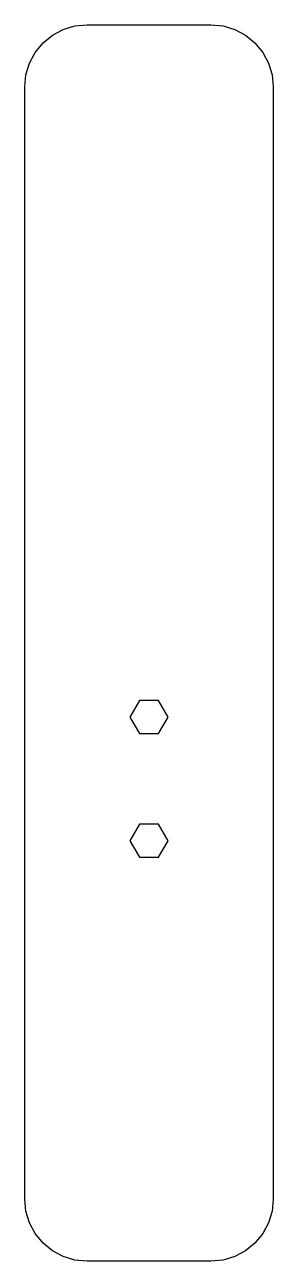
# Model space of a CAD drawing. Header units: millimetres. Extents: x 0 to 40, y 0 to 200.
import ezdxf

# ---------------------------------------------------------------- set-up
doc = ezdxf.new("R2010")
doc.units = ezdxf.units.MM
doc.layers.add('CUT', color=1, linetype='Continuous')

msp = doc.modelspace()

# ---------------------------------------------------------------- linework, layer by layer
at = {"layer": 'CUT'}
for points in [[(40.075, 9.9963), (39.8818, 8.0344), (39.3084, 6.1443), (38.3774, 4.4024), (37.1244, 2.8756), (35.5976, 1.6226), (33.8557, 0.6916), (31.9656, 0.1182), (30.0037, -0.075), (9.9963, -0.075), (8.0344, 0.1182), (6.1443, 0.6916), (4.4024, 1.6226), (2.8756, 2.8756), (1.6226, 4.4024), (0.6916, 6.1443), (0.1182, 8.0344), (-0.075, 9.9963), (-0.075, 190.0037), (0.1182, 191.9656), (0.6916, 193.8557), (1.6226, 195.5976), (2.8756, 197.1244), (4.4024, 198.3774), (6.1443, 199.3084), (8.0344, 199.8818), (9.9963, 200.075), (30.0037, 200.075), (31.9656, 199.8818), (33.8557, 199.3084), (35.5976, 198.3774), (37.1244, 197.1244), (38.3774, 195.5976), (39.3084, 193.8557), (39.8818, 191.9656), (40.075, 190.0037)], [(23.0888, 88), (21.5444, 90.675), (18.4556, 90.675), (16.9112, 88), (18.4556, 85.325), (21.5444, 85.325)], [(23.0888, 68), (21.5444, 70.675), (18.4556, 70.675), (16.9112, 68), (18.4556, 65.325), (21.5444, 65.325)]]:
    msp.add_lwpolyline(points, close=True, dxfattribs=at)

doc.saveas('drawing.dxf')
